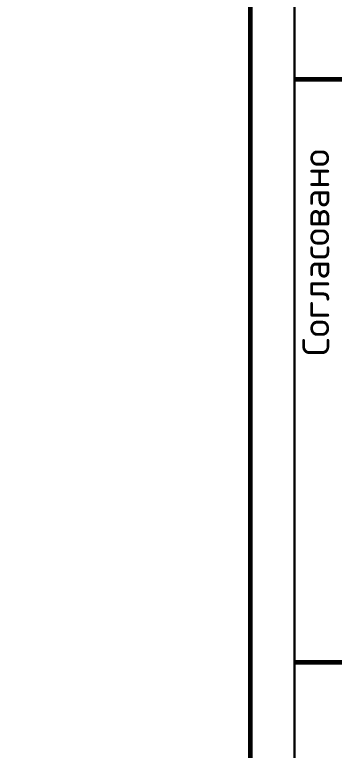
# Model space of a CAD drawing. Extents: x -12289450 to -10763036, y -7834513 to -6150123.
# Drawn here: x -11249346 to -11245784, y -7664244 to -7656040 of the extents above; entities that cross this region are included whole.
import ezdxf

# ---------------------------------------------------------------- set-up
doc = ezdxf.new("R2010")
doc.units = 0
doc.header["$LTSCALE"] = 25
doc.styles.get("Standard").update_dxf_attribs({"font": 'arial.ttf'})

msp = doc.modelspace()

# ---------------------------------------------------------------- linework, layer by layer
at = {"linetype": 'Continuous', "lineweight": 60, "ltscale": 75}
msp.add_line((-11246723.5, -7643061.3), (-11246723.5, -7671766.3), dxfattribs=at)
at = {"color": 0, "linetype": 'Continuous', "ltscale": 5}
msp.add_lwpolyline([(-11267018.5, -7672261.3), (-11246228.5, -7672261.3), (-11246228.5, -7642561.3), (-11267018.5, -7642561.3)], close=True, dxfattribs=at)
msp.add_lwpolyline([(-11267018.5, -7672261.3), (-11246228.5, -7672261.3), (-11246228.5, -7642561.3), (-11267018.5, -7642561.3)], close=True, dxfattribs=at)
at = {"linetype": 'Continuous', "lineweight": 25, "ltscale": 75}
msp.add_lwpolyline([(-11246228.5, -7642561.3), (-11246228.5, -7672261.3)], dxfattribs=at)
at = {"linetype": 'Continuous', "lineweight": 60, "extrusion": (0, 1, 0), "elevation": -7656761.3}
msp.add_lwpolyline([(11244228.5, 0), (11246228.5, 0)], dxfattribs=at)
at = {"linetype": 'Continuous', "lineweight": 60, "extrusion": (2.42532e-15, -1, 0), "elevation": 7663261.3}
msp.add_lwpolyline([(-11246228.5, 0), (-11244228.5, 0)], dxfattribs=at)

# ---------------------------------------------------------------- texts
at = {"linetype": 'Continuous', "lineweight": 25, "insert": (-11246140.3, -7659847), "char_height": 300, "width": 3257.143, "attachment_point": 1, "rotation": 90}
msp.add_mtext('\\Fsimplex.shx;\\W1.0000000000;\\T1.0000000000;\\o\\lСогласовано', dxfattribs=at)

doc.saveas('drawing.dxf')
